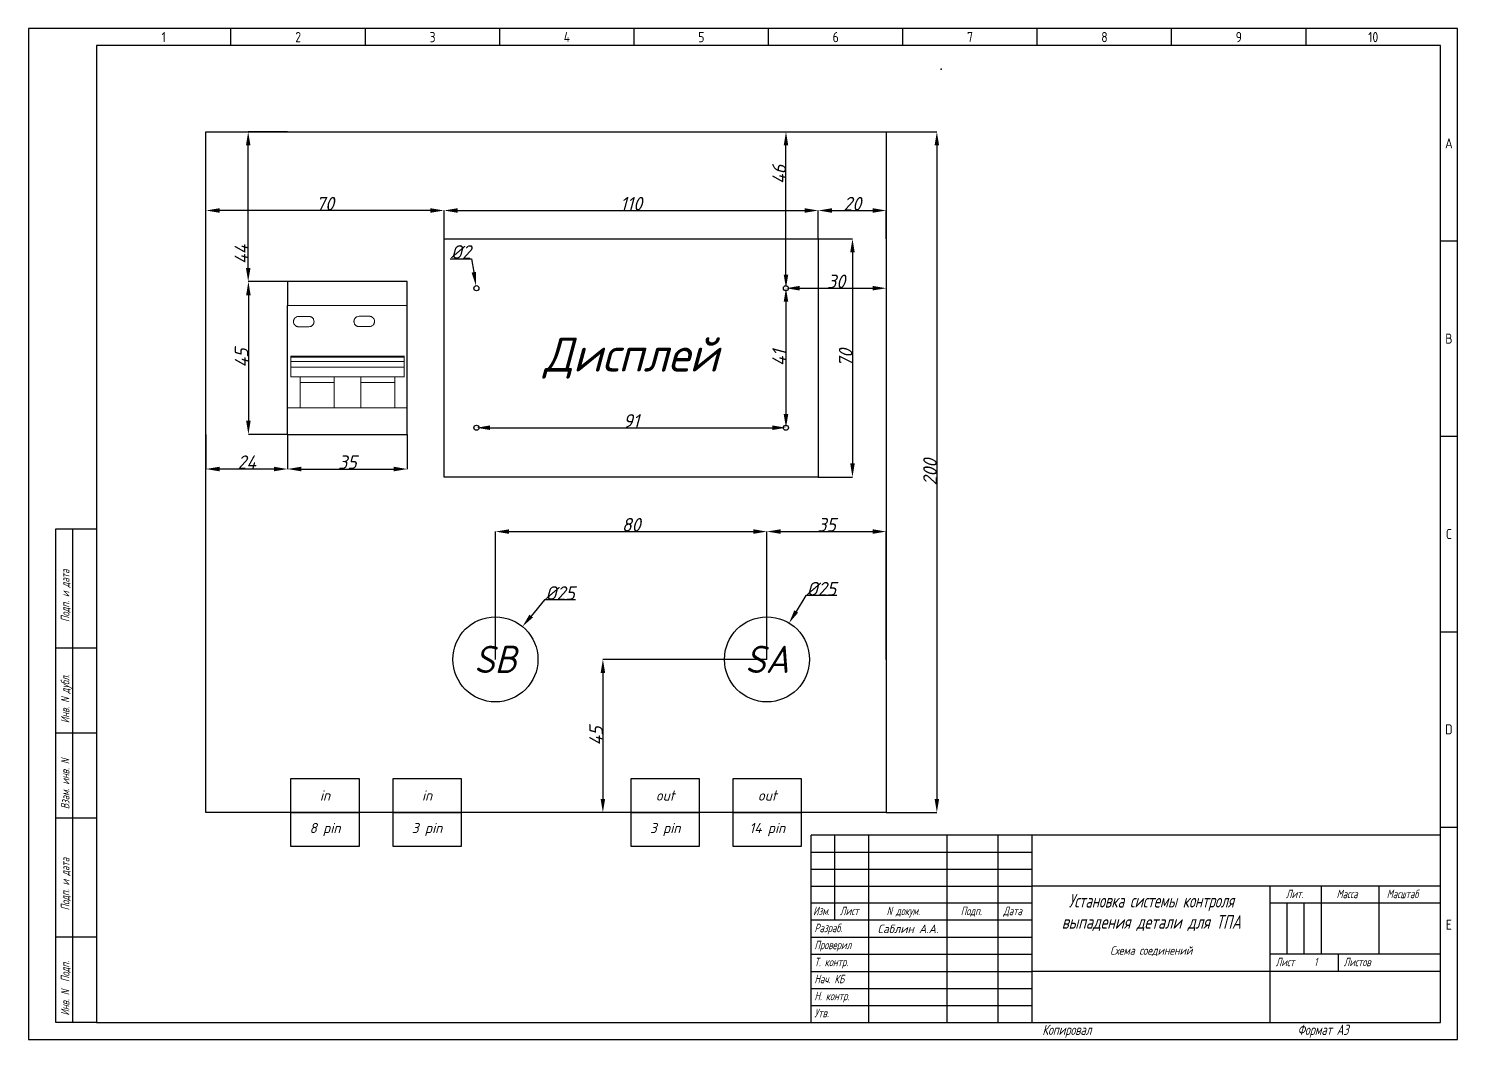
# Model space of a CAD drawing. Header units: millimetres. Extents: x 1328 to 12195, y -7 to 5934.
# Drawn here: x 2724.1 to 3144.1, y 344.3 to 641.3 of the extents above; entities that cross this region are included whole.
import ezdxf
from ezdxf.enums import TextEntityAlignment as Align

# ---------------------------------------------------------------- set-up
doc = ezdxf.new("R2010")
doc.units = ezdxf.units.MM
for name, color, linetype in [('ELEMENT', 2, 'Continuous'), ('FORMAT_LINE', 7, 'Continuous'), ('FORMAT_TEXT', 7, 'Continuous'), ('LINE', 3, 'Continuous'), ('TEXT', 7, 'Continuous'), ('Электроаппараты', 2, 'Continuous')]:
    doc.layers.add(name, color=color, linetype=linetype)
doc.styles.add('GOST_B', font='GOST_B.TTF', dxfattribs={"oblique": 15})
doc.styles.get("Standard").update_dxf_attribs({"font": 'TXTNEW.SHX'})
doc.styles.add('STYLE1', font='txtnew_w.shx', dxfattribs={"width": 0.8, "oblique": 15})
doc.dimstyles.new('ISO', dxfattribs={"dimtxt": 180, "dimasz": 180, "dimexe": 180, "dimexo": 180, "dimgap": 90, "dimtad": 1, "dimtoh": 1, "dimdec": 0, "dimzin": 0, "dimdsep": 46, "dimtxsty": 'Standard', "dimsah": 1, "dimcen": 90, "dimdle": 100, "dimadec": 4, "dimazin": 0, "dimtfac": 1, "dimtdec": 4, "dimtofl": 0, "dimtmove": 0, "dimatfit": 3, "dimfxl": 1, "dimtvp": 180, "dimtolj": 1, "dimtzin": 0, "dimarcsym": 0})

# ---------------------------------------------------------------- blocks, each defined once
blk = doc.blocks.new('FORMAT_A3-1')
for p, q in [((59.5, 292), (59.5, 297)), ((99, 292), (99, 297)), ((138.5, 292), (138.5, 297)), ((178, 292), (178, 297)), ((217.5, 292), (217.5, 297)), ((257, 292), (257, 297)), ((296.5, 292), (296.5, 297)), ((336, 292), (336, 297)), ((375.5, 292), (375.5, 297)), ((415, 234.6), (420, 234.6)), ((415, 177.2), (420, 177.2)), ((415, 119.8), (420, 119.8)), ((415, 62.4), (420, 62.4))]:
    blk.add_line(p, q)
at = {"color": 2}
for p, q in [((13, 5), (13, 150)), ((20, 115), (8, 115)), ((20, 90), (8, 90)), ((20, 65), (8, 65)), ((415, 60), (230, 60)), ((230, 5), (230, 60)), ((237, 35), (237, 60)), ((247, 5), (247, 60)), ((270, 5), (270, 60)), ((285, 5), (285, 60)), ((295, 5), (295, 60)), ((415, 45), (295, 45)), ((365, 5), (365, 45)), ((380, 25), (380, 45)), ((397, 25), (397, 45)), ((295, 40), (230, 40)), ((415, 40), (365, 40)), ((295, 35), (230, 35)), ((20, 30), (8, 30)), ((415, 25), (365, 25)), ((385, 20), (385, 25)), ((415, 20), (295, 20))]:
    blk.add_line(p, q, dxfattribs=at)
at = {"color": 7}
for p, q in [((230, 55), (295, 55)), ((230, 50), (295, 50)), ((230, 45), (295, 45)), ((370, 25), (370, 40)), ((375, 25), (375, 40)), ((230, 30), (295, 30)), ((230, 25), (295, 25)), ((230, 20), (295, 20)), ((230, 15), (295, 15)), ((230, 10), (295, 10))]:
    blk.add_line(p, q, dxfattribs=at)
blk.add_lwpolyline([(0, 0), (420, 0), (420, 297), (0, 297)], close=True)
at = {"color": 2}
blk.add_lwpolyline([(20, 5), (415, 5), (415, 292), (20, 292)], close=True, dxfattribs=at)
blk.add_lwpolyline([(20, 5), (8, 5), (8, 150), (20, 150)], dxfattribs=at)
at = {"style": 'STYLE1', "width": 0.8}
for s, p in [('1', (39.75, 294.5)), ('2', (79.25, 294.5)), ('3', (118.75, 294.5)), ('4', (158.25, 294.5)), ('5', (197.75, 294.5)), ('6', (237.25, 294.5)), ('7', (276.75, 294.5)), ('8', (316.25, 294.5)), ('9', (355.75, 294.5)), ('10', (395.25, 294.5)), ('A', (417.5, 263.3)), ('B', (417.5, 205.9)), ('C', (417.5, 148.5)), ('D', (417.5, 91.1)), ('E', (417.5, 33.7))]:
    blk.add_text(s, height=3, dxfattribs=at).set_placement(p, align=Align.MIDDLE_CENTER)
at = {"style": 'STYLE1', "oblique": 15, "width": 0.7}
for s, p in [('Подп. и дата', (12, 122.64)), ('Инв. N дубл.', (12, 92.91)), ('Взам. инв. N', (12, 67.64)), ('Подп. и дата', (12, 37.91)), ('Инв. N  Подп.', (12, 7))]:
    blk.add_text(s, height=2.5, rotation=90, dxfattribs=at).set_placement(p)
for s, height, p in [('Лит.', 2.5, (369.58, 41.5)), ('Масса', 2.5, (384.47, 41.5)), ('Масштаб', 2.5, (399.21, 41.5)), ('Изм.', 2.5, (230.61, 36.5)), ('Лист', 2.5, (238.5, 36.5)), ('N докум.', 2.5, (252.21, 36.5)), ('Подп.', 2.5, (274, 36.5)), ('Дата', 2.5, (286.5, 36.5)), ('Разраб.', 2.5, (231, 31.5)), ('Проверил', 2.5, (231, 26.5)), ('Т. контр.', 2.5, (231, 21.5)), ('Лист     1', 2.5, (366.58, 21.5)), ('Листов', 2.5, (386.58, 21.5)), ('Нач. КБ', 2.5, (231, 16.5)), ('Н. контр.', 2.5, (231, 11.5)), ('Утв.', 2.5, (231, 6.5)), ('Копировал', 3, (298, 1.32)), ('Формат А3', 3, (373, 1.32))]:
    blk.add_text(s, height=height, dxfattribs=at).set_placement(p)
blk = doc.blocks.new('*D435')
at = {"layer": 'Defpoints', "color": 0}
for p in [(2956.21, 587.82), (2846.21, 579.49), (2956.21, 579.49)]:
    blk.add_point(p, dxfattribs=at)
at = {"layer": 'FORMAT_LINE', "color": 0, "lineweight": -2}
for p, q in [((2846.21, 579.49), (2846.21, 587.82)), ((2850.21, 587.82), (2952.21, 587.82)), ((2956.21, 579.49), (2956.21, 587.82))]:
    blk.add_line(p, q, dxfattribs=at)
at = {"layer": 'FORMAT_LINE', "color": 0}
for points in [[(2850.21, 588.49), (2850.21, 587.16), (2846.21, 587.82)], [(2952.21, 587.16), (2952.21, 588.49), (2956.21, 587.82)]]:
    blk.add_solid(points, dxfattribs=at)
at = {"layer": 'FORMAT_LINE', "color": 0, "insert": (2901.21, 589.82), "char_height": 4, "attachment_point": 5, "style": 'GOST_B'}
blk.add_mtext('\\A1;110', dxfattribs=at)
blk = doc.blocks.new('*D436')
at = {"layer": 'Defpoints', "color": 0}
for p in [(2956.21, 587.82), (2976.21, 587.82), (2976.21, 579.49)]:
    blk.add_point(p, dxfattribs=at)
at = {"layer": 'FORMAT_LINE', "color": 0, "lineweight": -2}
for p, q in [((2956.21, 587.82), (2956.21, 587.82)), ((2960.21, 587.82), (2972.21, 587.82)), ((2976.21, 579.49), (2976.21, 587.82))]:
    blk.add_line(p, q, dxfattribs=at)
at = {"layer": 'FORMAT_LINE', "color": 0}
for points in [[(2960.21, 588.49), (2960.21, 587.16), (2956.21, 587.82)], [(2972.21, 587.16), (2972.21, 588.49), (2976.21, 587.82)]]:
    blk.add_solid(points, dxfattribs=at)
at = {"layer": 'FORMAT_LINE', "color": 0, "insert": (2966.21, 589.82), "char_height": 4, "attachment_point": 5, "style": 'GOST_B'}
blk.add_mtext('\\A1;20', dxfattribs=at)
blk = doc.blocks.new('*D437')
at = {"layer": 'Defpoints', "color": 0}
for p in [(2776.21, 587.82), (2776.21, 579.49), (2846.21, 579.49)]:
    blk.add_point(p, dxfattribs=at)
at = {"layer": 'FORMAT_LINE', "color": 0, "lineweight": -2}
for p, q in [((2776.21, 579.49), (2776.21, 587.82)), ((2842.21, 587.82), (2780.21, 587.82)), ((2846.21, 579.49), (2846.21, 587.82))]:
    blk.add_line(p, q, dxfattribs=at)
at = {"layer": 'FORMAT_LINE', "color": 0}
for points in [[(2780.21, 588.49), (2780.21, 587.16), (2776.21, 587.82)], [(2842.21, 587.16), (2842.21, 588.49), (2846.21, 587.82)]]:
    blk.add_solid(points, dxfattribs=at)
at = {"layer": 'FORMAT_LINE', "color": 0, "insert": (2811.21, 589.82), "char_height": 4, "attachment_point": 5, "style": 'GOST_B'}
blk.add_mtext('\\A1;70', dxfattribs=at)
blk = doc.blocks.new('*D438')
at = {"layer": 'Defpoints', "color": 0}
for p in [(2800.21, 522.04), (2835.41, 522.04), (2835.41, 511.86)]:
    blk.add_point(p, dxfattribs=at)
at = {"layer": 'FORMAT_LINE', "color": 0, "lineweight": -2}
for p, q in [((2800.21, 522.04), (2800.21, 511.86)), ((2835.41, 522.04), (2835.41, 511.86)), ((2804.21, 511.86), (2831.41, 511.86))]:
    blk.add_line(p, q, dxfattribs=at)
at = {"layer": 'FORMAT_LINE', "color": 0}
for points in [[(2804.21, 512.53), (2804.21, 511.19), (2800.21, 511.86)], [(2831.41, 511.19), (2831.41, 512.53), (2835.41, 511.86)]]:
    blk.add_solid(points, dxfattribs=at)
at = {"layer": 'FORMAT_LINE', "color": 0, "insert": (2817.81, 513.86), "char_height": 4, "attachment_point": 5, "style": 'GOST_B'}
blk.add_mtext('\\A1;35', dxfattribs=at)
blk = doc.blocks.new('*D439')
at = {"layer": 'Defpoints', "color": 0}
for p in [(2800.21, 566.94), (2788.7, 522.04), (2800.21, 522.04)]:
    blk.add_point(p, dxfattribs=at)
at = {"layer": 'FORMAT_LINE', "color": 0, "lineweight": -2}
for p, q in [((2800.21, 566.94), (2788.7, 566.94)), ((2788.7, 562.94), (2788.7, 526.04)), ((2800.21, 522.04), (2788.7, 522.04))]:
    blk.add_line(p, q, dxfattribs=at)
at = {"layer": 'FORMAT_LINE', "color": 0}
for points in [[(2789.36, 562.94), (2788.03, 562.94), (2788.7, 566.94)], [(2788.03, 526.04), (2789.36, 526.04), (2788.7, 522.04)]]:
    blk.add_solid(points, dxfattribs=at)
at = {"layer": 'FORMAT_LINE', "color": 0, "insert": (2786.7, 544.49), "char_height": 4, "attachment_point": 5, "rotation": 90, "style": 'GOST_B'}
blk.add_mtext('\\A1;45', dxfattribs=at)
blk = doc.blocks.new('*D440')
at = {"layer": 'Defpoints', "color": 0}
for p in [(2956.21, 579.49), (2956.21, 509.49), (2966.26, 509.49)]:
    blk.add_point(p, dxfattribs=at)
at = {"layer": 'FORMAT_LINE', "color": 0, "lineweight": -2}
for p, q in [((2956.21, 579.49), (2966.26, 579.49)), ((2966.26, 575.49), (2966.26, 513.49)), ((2956.21, 509.49), (2966.26, 509.49))]:
    blk.add_line(p, q, dxfattribs=at)
at = {"layer": 'FORMAT_LINE', "color": 0}
for points in [[(2966.93, 575.49), (2965.6, 575.49), (2966.26, 579.49)], [(2965.6, 513.49), (2966.93, 513.49), (2966.26, 509.49)]]:
    blk.add_solid(points, dxfattribs=at)
at = {"layer": 'FORMAT_LINE', "color": 0, "insert": (2964.26, 544.49), "char_height": 4, "attachment_point": 5, "rotation": 90, "style": 'GOST_B'}
blk.add_mtext('\\A1;70', dxfattribs=at)
blk = doc.blocks.new('*D441')
at = {"layer": 'Defpoints', "color": 0}
for p in [(2976.21, 610.94), (2976.21, 410.94), (2991.06, 410.94)]:
    blk.add_point(p, dxfattribs=at)
at = {"layer": 'FORMAT_LINE', "color": 0, "lineweight": -2}
for p, q in [((2976.21, 610.94), (2991.06, 610.94)), ((2991.06, 606.94), (2991.06, 414.94)), ((2976.21, 410.94), (2991.06, 410.94))]:
    blk.add_line(p, q, dxfattribs=at)
at = {"layer": 'FORMAT_LINE', "color": 0}
for points in [[(2991.73, 606.94), (2990.4, 606.94), (2991.06, 610.94)], [(2990.4, 414.94), (2991.73, 414.94), (2991.06, 410.94)]]:
    blk.add_solid(points, dxfattribs=at)
at = {"layer": 'FORMAT_LINE', "color": 0, "insert": (2989.06, 510.94), "char_height": 4, "attachment_point": 5, "rotation": 90, "style": 'GOST_B'}
blk.add_mtext('\\A1;200', dxfattribs=at)
blk = doc.blocks.new('*D442')
at = {"layer": 'Defpoints', "color": 0}
for p in [(2869.26, 465.58), (2853.33, 446.31)]:
    blk.add_point(p, dxfattribs=at)
at = {"layer": 'FORMAT_LINE', "color": 0, "lineweight": -2}
for p, q in [((2875.76, 473.43), (2871.81, 468.66)), ((2884.86, 473.43), (2875.76, 473.43))]:
    blk.add_line(p, q, dxfattribs=at)
at = {"layer": 'FORMAT_LINE', "color": 0}
blk.add_solid([(2871.3, 469.08), (2872.33, 468.24), (2869.26, 465.58)], dxfattribs=at)
at = {"layer": 'FORMAT_LINE', "color": 0, "insert": (2880.31, 475.43), "char_height": 4, "attachment_point": 5, "style": 'GOST_B'}
blk.add_mtext('\\A1;%%c25', dxfattribs=at)
blk = doc.blocks.new('*D443')
at = {"layer": 'Defpoints', "color": 0}
for p in [(2947.64, 466.61), (2934.61, 445.28)]:
    blk.add_point(p, dxfattribs=at)
at = {"layer": 'FORMAT_LINE', "color": 0, "lineweight": -2}
for p, q in [((2952.57, 474.68), (2949.73, 470.03)), ((2961.68, 474.68), (2952.57, 474.68))]:
    blk.add_line(p, q, dxfattribs=at)
at = {"layer": 'FORMAT_LINE', "color": 0}
blk.add_solid([(2949.16, 470.37), (2950.3, 469.68), (2947.64, 466.61)], dxfattribs=at)
at = {"layer": 'FORMAT_LINE', "color": 0, "insert": (2957.12, 476.68), "char_height": 4, "attachment_point": 5, "style": 'GOST_B'}
blk.add_mtext('\\A1;%%c25', dxfattribs=at)
blk = doc.blocks.new('*D444')
at = {"layer": 'Defpoints', "color": 0}
for p in [(2976.21, 493.48), (2941.13, 455.94), (2976.21, 455.94)]:
    blk.add_point(p, dxfattribs=at)
at = {"layer": 'FORMAT_LINE', "color": 0, "lineweight": -2}
for p, q in [((2941.13, 455.94), (2941.13, 493.48)), ((2945.13, 493.48), (2972.21, 493.48)), ((2976.21, 455.94), (2976.21, 493.48))]:
    blk.add_line(p, q, dxfattribs=at)
at = {"layer": 'FORMAT_LINE', "color": 0}
for points in [[(2945.13, 494.15), (2945.13, 492.82), (2941.13, 493.48)], [(2972.21, 492.82), (2972.21, 494.15), (2976.21, 493.48)]]:
    blk.add_solid(points, dxfattribs=at)
at = {"layer": 'FORMAT_LINE', "color": 0, "insert": (2958.67, 495.48), "char_height": 4, "attachment_point": 5, "style": 'GOST_B'}
blk.add_mtext('\\A1;35', dxfattribs=at)
blk = doc.blocks.new('*D445')
at = {"layer": 'Defpoints', "color": 0}
for p in [(2941.13, 455.94), (2892.89, 410.94), (2941.21, 410.94)]:
    blk.add_point(p, dxfattribs=at)
at = {"layer": 'FORMAT_LINE', "color": 0, "lineweight": -2}
for p, q in [((2941.13, 455.94), (2892.89, 455.94)), ((2892.89, 451.94), (2892.89, 414.94)), ((2941.21, 410.94), (2892.89, 410.94))]:
    blk.add_line(p, q, dxfattribs=at)
at = {"layer": 'FORMAT_LINE', "color": 0}
for points in [[(2893.56, 451.94), (2892.23, 451.94), (2892.89, 455.94)], [(2892.23, 414.94), (2893.56, 414.94), (2892.89, 410.94)]]:
    blk.add_solid(points, dxfattribs=at)
at = {"layer": 'FORMAT_LINE', "color": 0, "insert": (2890.89, 433.44), "char_height": 4, "attachment_point": 5, "rotation": 90, "style": 'GOST_B'}
blk.add_mtext('\\A1;45', dxfattribs=at)
blk = doc.blocks.new('*D446')
at = {"layer": 'Defpoints', "color": 0}
for p in [(2941.13, 493.48), (2861.3, 455.94), (2941.13, 455.94)]:
    blk.add_point(p, dxfattribs=at)
at = {"layer": 'FORMAT_LINE', "color": 0, "lineweight": -2}
for p, q in [((2861.3, 455.94), (2861.3, 493.48)), ((2865.3, 493.48), (2937.13, 493.48)), ((2941.13, 455.94), (2941.13, 493.48))]:
    blk.add_line(p, q, dxfattribs=at)
at = {"layer": 'FORMAT_LINE', "color": 0}
for points in [[(2865.3, 494.15), (2865.3, 492.82), (2861.3, 493.48)], [(2937.13, 492.82), (2937.13, 494.15), (2941.13, 493.48)]]:
    blk.add_solid(points, dxfattribs=at)
at = {"layer": 'FORMAT_LINE', "color": 0, "insert": (2901.21, 495.48), "char_height": 4, "attachment_point": 5, "style": 'GOST_B'}
blk.add_mtext('\\A1;80', dxfattribs=at)
blk = doc.blocks.new('*D447')
at = {"layer": 'Defpoints', "color": 0}
for p in [(2776.21, 522.04), (2800.21, 522.04), (2776.21, 511.86)]:
    blk.add_point(p, dxfattribs=at)
at = {"layer": 'FORMAT_LINE', "color": 0, "lineweight": -2}
for p, q in [((2776.21, 522.04), (2776.21, 511.86)), ((2800.21, 522.04), (2800.21, 511.86)), ((2796.21, 511.86), (2780.21, 511.86))]:
    blk.add_line(p, q, dxfattribs=at)
at = {"layer": 'FORMAT_LINE', "color": 0}
for points in [[(2780.21, 512.53), (2780.21, 511.19), (2776.21, 511.86)], [(2796.21, 511.19), (2796.21, 512.53), (2800.21, 511.86)]]:
    blk.add_solid(points, dxfattribs=at)
at = {"layer": 'FORMAT_LINE', "color": 0, "insert": (2788.21, 513.86), "char_height": 4, "attachment_point": 5, "style": 'GOST_B'}
blk.add_mtext('\\A1;24', dxfattribs=at)
blk = doc.blocks.new('*D448')
at = {"layer": 'Defpoints', "color": 0}
for p in [(2788.64, 610.94), (2800.21, 610.94), (2800.21, 566.94)]:
    blk.add_point(p, dxfattribs=at)
at = {"layer": 'FORMAT_LINE', "color": 0, "lineweight": -2}
for p, q in [((2800.21, 610.94), (2788.64, 610.94)), ((2788.64, 570.94), (2788.64, 606.94)), ((2800.21, 566.94), (2788.64, 566.94))]:
    blk.add_line(p, q, dxfattribs=at)
at = {"layer": 'FORMAT_LINE', "color": 0}
for points in [[(2789.31, 606.94), (2787.98, 606.94), (2788.64, 610.94)], [(2787.98, 570.94), (2789.31, 570.94), (2788.64, 566.94)]]:
    blk.add_solid(points, dxfattribs=at)
at = {"layer": 'FORMAT_LINE', "color": 0, "insert": (2786.64, 574.91), "char_height": 4, "attachment_point": 5, "rotation": 90, "style": 'GOST_B'}
blk.add_mtext('\\A1;44', dxfattribs=at)
blk = doc.blocks.new('*D449')
at = {"layer": 'Defpoints', "color": 0}
for p in [(2946.71, 564.99), (2946.71, 523.99), (2946.71, 523.99)]:
    blk.add_point(p, dxfattribs=at)
at = {"layer": 'FORMAT_LINE', "color": 0, "lineweight": -2}
for p, q in [((2946.71, 564.99), (2946.71, 564.99)), ((2946.71, 560.99), (2946.71, 527.99)), ((2946.71, 523.99), (2946.71, 523.99))]:
    blk.add_line(p, q, dxfattribs=at)
at = {"layer": 'FORMAT_LINE', "color": 0}
for points in [[(2947.38, 560.99), (2946.05, 560.99), (2946.71, 564.99)], [(2946.05, 527.99), (2947.38, 527.99), (2946.71, 523.99)]]:
    blk.add_solid(points, dxfattribs=at)
at = {"layer": 'FORMAT_LINE', "color": 0, "insert": (2944.71, 544.49), "char_height": 4, "attachment_point": 5, "rotation": 90, "style": 'GOST_B'}
blk.add_mtext('\\A1;41', dxfattribs=at)
blk = doc.blocks.new('*D450')
at = {"layer": 'Defpoints', "color": 0}
for p in [(2855.59, 565.73), (2855.84, 564.25)]:
    blk.add_point(p, dxfattribs=at)
at = {"layer": 'FORMAT_LINE', "color": 0, "lineweight": -2}
for p, q in [((2847.96, 573.63), (2854.3, 573.63)), ((2854.3, 573.63), (2854.95, 569.68))]:
    blk.add_line(p, q, dxfattribs=at)
at = {"layer": 'FORMAT_LINE', "color": 0}
blk.add_solid([(2854.29, 569.57), (2855.6, 569.79), (2855.59, 565.73)], dxfattribs=at)
at = {"layer": 'FORMAT_LINE', "color": 0, "insert": (2851.13, 575.63), "char_height": 4, "attachment_point": 5, "style": 'GOST_B'}
blk.add_mtext('\\A1;%%c2', dxfattribs=at)
blk = doc.blocks.new('*D451')
at = {"layer": 'Defpoints', "color": 0}
for p in [(2946.71, 564.99), (2976.21, 564.99), (2976.21, 564.99)]:
    blk.add_point(p, dxfattribs=at)
at = {"layer": 'FORMAT_LINE', "color": 0, "lineweight": -2}
for p, q in [((2946.71, 564.99), (2946.71, 564.99)), ((2950.71, 564.99), (2972.21, 564.99)), ((2976.21, 564.99), (2976.21, 564.99))]:
    blk.add_line(p, q, dxfattribs=at)
at = {"layer": 'FORMAT_LINE', "color": 0}
for points in [[(2950.71, 565.66), (2950.71, 564.33), (2946.71, 564.99)], [(2972.21, 564.33), (2972.21, 565.66), (2976.21, 564.99)]]:
    blk.add_solid(points, dxfattribs=at)
at = {"layer": 'FORMAT_LINE', "color": 0, "insert": (2961.46, 566.99), "char_height": 4, "attachment_point": 5, "style": 'GOST_B'}
blk.add_mtext('\\A1;30', dxfattribs=at)
blk = doc.blocks.new('*D452')
at = {"layer": 'Defpoints', "color": 0}
for p in [(2946.71, 610.94), (2946.71, 610.94), (2946.71, 564.99)]:
    blk.add_point(p, dxfattribs=at)
at = {"layer": 'FORMAT_LINE', "color": 0, "lineweight": -2}
for p, q in [((2946.71, 610.94), (2946.71, 610.94)), ((2946.71, 568.99), (2946.71, 606.94)), ((2946.71, 564.99), (2946.71, 564.99))]:
    blk.add_line(p, q, dxfattribs=at)
at = {"layer": 'FORMAT_LINE', "color": 0}
for points in [[(2947.38, 606.94), (2946.05, 606.94), (2946.71, 610.94)], [(2946.05, 568.99), (2947.38, 568.99), (2946.71, 564.99)]]:
    blk.add_solid(points, dxfattribs=at)
at = {"layer": 'FORMAT_LINE', "color": 0, "insert": (2944.71, 598.41), "char_height": 4, "attachment_point": 5, "rotation": 90, "style": 'GOST_B'}
blk.add_mtext('\\A1;46', dxfattribs=at)
blk = doc.blocks.new('*D453')
at = {"layer": 'Defpoints', "color": 0}
for p in [(2855.71, 523.99), (2946.71, 523.99), (2946.71, 523.99)]:
    blk.add_point(p, dxfattribs=at)
at = {"layer": 'FORMAT_LINE', "color": 0, "lineweight": -2}
for p, q in [((2855.71, 523.99), (2855.71, 523.99)), ((2859.71, 523.99), (2942.71, 523.99)), ((2946.71, 523.99), (2946.71, 523.99))]:
    blk.add_line(p, q, dxfattribs=at)
at = {"layer": 'FORMAT_LINE', "color": 0}
for points in [[(2859.71, 524.66), (2859.71, 523.33), (2855.71, 523.99)], [(2942.71, 523.33), (2942.71, 524.66), (2946.71, 523.99)]]:
    blk.add_solid(points, dxfattribs=at)
at = {"layer": 'FORMAT_LINE', "color": 0, "insert": (2901.21, 525.99), "char_height": 4, "attachment_point": 5, "style": 'GOST_B'}
blk.add_mtext('\\A1;91', dxfattribs=at)

msp = doc.modelspace()

# ---------------------------------------------------------------- linework, layer by layer
at = {"layer": 'FORMAT_LINE', "color": 7}
for p, q in [((2776.21, 610.94), (2776.21, 610.94)), ((2835.41, 522.04), (2835.41, 522.04))]:
    msp.add_line(p, q, dxfattribs=at)
for centre in [(2855.71, 564.99), (2946.71, 564.99), (2855.71, 523.99), (2946.71, 523.99)]:
    msp.add_circle(centre, 0.75, dxfattribs=at)
at = {"layer": 'LINE'}
msp.add_point((2992.29, 629.34), dxfattribs=at)
at = {"layer": 'Электроаппараты'}
for p, q in [((2835.41, 566.94), (2800.21, 566.94)), ((2800.21, 566.94), (2800.21, 559.92)), ((2835.41, 559.94), (2835.41, 566.94)), ((2800.21, 522.04), (2800.21, 559.92)), ((2835.41, 522.04), (2835.41, 559.94)), ((2800.21, 522.04), (2835.41, 522.04)), ((2801.21, 420.94), (2821.21, 420.94)), ((2801.21, 410.94), (2801.21, 420.94)), ((2821.21, 420.94), (2821.21, 410.94)), ((2831.21, 420.94), (2851.21, 420.94)), ((2831.21, 410.94), (2831.21, 420.94)), ((2851.21, 420.94), (2851.21, 410.94)), ((2901.21, 420.94), (2921.21, 420.94)), ((2901.21, 410.94), (2901.21, 420.94)), ((2921.21, 420.94), (2921.21, 410.94)), ((2931.21, 420.94), (2951.21, 420.94)), ((2931.21, 410.94), (2931.21, 420.94)), ((2951.21, 420.94), (2951.21, 410.94)), ((2801.21, 410.94), (2821.21, 410.94)), ((2801.21, 400.94), (2801.21, 410.94)), ((2821.21, 410.94), (2821.21, 400.94)), ((2831.21, 410.94), (2851.21, 410.94)), ((2831.21, 400.94), (2831.21, 410.94)), ((2851.21, 410.94), (2851.21, 400.94)), ((2921.21, 410.94), (2901.21, 410.94)), ((2901.21, 410.94), (2921.21, 410.94)), ((2901.21, 400.94), (2901.21, 410.94)), ((2921.21, 410.94), (2921.21, 400.94)), ((2951.21, 410.94), (2931.21, 410.94)), ((2931.21, 410.94), (2951.21, 410.94)), ((2931.21, 400.94), (2931.21, 410.94)), ((2931.21, 410.94), (2931.21, 410.94)), ((2931.21, 410.94), (2931.21, 410.94)), ((2931.21, 410.94), (2931.21, 410.94)), ((2931.21, 410.94), (2931.21, 410.94)), ((2946.21, 410.94), (2941.21, 410.94)), ((2951.21, 410.94), (2951.21, 400.94)), ((2821.21, 400.94), (2801.21, 400.94)), ((2851.21, 400.94), (2831.21, 400.94)), ((2921.21, 400.94), (2901.21, 400.94)), ((2951.21, 400.94), (2931.21, 400.94))]:
    msp.add_line(p, q, dxfattribs=at)
msp.add_lwpolyline([(2776.21, 610.94), (2976.21, 610.94), (2976.21, 410.94), (2776.21, 410.94)], close=True, dxfattribs=at)
at = {"layer": 'Электроаппараты', "color": 2}
msp.add_lwpolyline([(2846.21, 579.49), (2956.21, 579.49), (2956.21, 509.49), (2846.21, 509.49)], close=True, dxfattribs=at)
at = {"layer": 'Электроаппараты'}
for centre in [(2861.3, 455.94), (2941.13, 455.94)]:
    msp.add_circle(centre, 12.5, dxfattribs=at)
at = {"layer": 'Электроаппараты', "lineweight": 20}
for points in [[(2800.21, 559.92), (2800.21, 559.92), (2835.41, 559.94), (2835.41, 559.94)], [(2806.47, 556.71), (2806.47, 556.71), (2803.47, 556.71), (2803.47, 556.71)], [(2824.25, 556.74), (2824.25, 556.74), (2821.25, 556.74), (2821.25, 556.74)], [(2803.47, 553.66), (2803.47, 553.66), (2806.47, 553.66), (2806.47, 553.66)], [(2821.25, 553.69), (2821.25, 553.69), (2824.25, 553.69), (2824.25, 553.69)], [(2801.19, 538.91), (2801.19, 538.91), (2801.19, 544.99), (2801.19, 544.99)], [(2834.48, 544.99), (2834.48, 544.99), (2801.19, 544.99), (2801.19, 544.99)], [(2834.48, 544.74), (2834.48, 544.74), (2801.19, 544.74), (2801.19, 544.74)], [(2801.19, 543.46), (2801.19, 543.46), (2834.45, 543.46), (2834.45, 543.46)], [(2834.48, 545.14), (2834.48, 545.14), (2834.48, 539.07), (2834.48, 539.07)], [(2801.19, 541.78), (2801.19, 541.78), (2834.48, 541.78), (2834.48, 541.78)], [(2803.94, 538.91), (2803.94, 538.91), (2801.19, 538.91), (2801.19, 538.91)], [(2834.56, 538.93), (2834.56, 538.93), (2803.94, 538.93), (2803.94, 538.93)], [(2803.94, 529.8), (2803.94, 529.8), (2803.94, 538.91), (2803.94, 538.91)], [(2803.94, 538.91), (2803.94, 538.91), (2803.94, 538.91), (2803.94, 538.91)], [(2813.95, 538.91), (2813.95, 538.91), (2813.95, 529.8), (2813.95, 529.8)], [(2813.95, 538.91), (2813.95, 538.91), (2813.95, 538.91), (2813.95, 538.91)], [(2821.72, 529.83), (2821.72, 529.83), (2821.72, 538.94), (2821.72, 538.94)], [(2821.72, 538.94), (2821.72, 538.94), (2821.72, 538.94), (2821.72, 538.94)], [(2831.73, 538.94), (2831.73, 538.94), (2831.73, 529.83), (2831.73, 529.83)], [(2831.73, 538.94), (2831.73, 538.94), (2831.73, 538.94), (2831.73, 538.94)], [(2803.94, 537.3), (2803.94, 537.3), (2813.95, 537.3), (2813.95, 537.3)], [(2803.94, 537.3), (2803.94, 537.3), (2813.95, 537.3), (2813.95, 537.3)], [(2813.95, 537.3), (2813.95, 537.3), (2813.95, 537.3), (2813.95, 537.3)], [(2821.72, 537.3), (2821.72, 537.3), (2831.73, 537.3), (2831.73, 537.3)], [(2800.21, 529.8), (2800.21, 529.8), (2835.41, 529.8), (2835.41, 529.8)], [(2814.63, 529.8), (2814.63, 529.8), (2817.63, 529.8), (2817.63, 529.8)], [(2817.83, 529.8), (2817.83, 529.8), (2817.83, 529.8), (2817.83, 529.8)]]:
    msp.add_open_spline(points, degree=3, dxfattribs=at)
for points in [[(2803.47, 556.71), (2803.26, 556.71), (2803.06, 556.67), (2802.88, 556.59), (2802.88, 556.59), (2802.69, 556.52), (2802.53, 556.4), (2802.39, 556.26), (2802.39, 556.26), (2802.32, 556.19), (2802.26, 556.11), (2802.2, 556.03), (2802.2, 556.03), (2802.15, 555.95), (2802.1, 555.86), (2802.06, 555.77), (2802.06, 555.77), (2802.03, 555.68), (2802, 555.58), (2801.98, 555.49), (2801.98, 555.49), (2801.96, 555.39), (2801.95, 555.29), (2801.95, 555.19), (2801.95, 555.19), (2801.95, 554.99), (2801.99, 554.8), (2802.06, 554.61), (2802.06, 554.61), (2802.14, 554.43), (2802.25, 554.26), (2802.39, 554.12), (2802.39, 554.12), (2802.46, 554.04), (2802.53, 553.98), (2802.62, 553.92), (2802.62, 553.92), (2802.7, 553.87), (2802.79, 553.82), (2802.88, 553.78), (2802.88, 553.78), (2802.97, 553.74), (2803.07, 553.71), (2803.17, 553.69), (2803.17, 553.69), (2803.27, 553.67), (2803.37, 553.66), (2803.47, 553.66)], [(2806.47, 553.66), (2806.67, 553.66), (2806.87, 553.7), (2807.06, 553.78), (2807.06, 553.78), (2807.24, 553.86), (2807.41, 553.97), (2807.55, 554.12), (2807.55, 554.12), (2807.62, 554.19), (2807.68, 554.27), (2807.74, 554.35), (2807.74, 554.35), (2807.79, 554.43), (2807.84, 554.52), (2807.88, 554.61), (2807.88, 554.61), (2807.91, 554.7), (2807.94, 554.8), (2807.96, 554.9), (2807.96, 554.9), (2807.98, 554.99), (2807.99, 555.09), (2807.99, 555.19), (2807.99, 555.19), (2807.99, 555.39), (2807.95, 555.59), (2807.87, 555.77), (2807.87, 555.77), (2807.8, 555.95), (2807.69, 556.12), (2807.55, 556.26), (2807.55, 556.26), (2807.48, 556.33), (2807.4, 556.4), (2807.32, 556.45), (2807.32, 556.45), (2807.24, 556.51), (2807.15, 556.55), (2807.06, 556.59), (2807.06, 556.59), (2806.96, 556.63), (2806.87, 556.66), (2806.77, 556.68), (2806.77, 556.68), (2806.67, 556.7), (2806.57, 556.71), (2806.47, 556.71)], [(2821.25, 556.74), (2821.05, 556.74), (2820.85, 556.7), (2820.66, 556.62), (2820.66, 556.62), (2820.48, 556.54), (2820.31, 556.43), (2820.17, 556.29), (2820.17, 556.29), (2820.1, 556.22), (2820.04, 556.14), (2819.98, 556.06), (2819.98, 556.06), (2819.93, 555.97), (2819.88, 555.88), (2819.84, 555.79), (2819.84, 555.79), (2819.81, 555.7), (2819.78, 555.61), (2819.76, 555.51), (2819.76, 555.51), (2819.74, 555.41), (2819.73, 555.32), (2819.73, 555.22), (2819.73, 555.22), (2819.73, 555.02), (2819.77, 554.82), (2819.84, 554.64), (2819.84, 554.64), (2819.92, 554.45), (2820.03, 554.28), (2820.17, 554.14), (2820.17, 554.14), (2820.24, 554.07), (2820.32, 554.01), (2820.4, 553.95), (2820.4, 553.95), (2820.48, 553.89), (2820.57, 553.85), (2820.66, 553.81), (2820.66, 553.81), (2820.75, 553.77), (2820.85, 553.74), (2820.95, 553.72), (2820.95, 553.72), (2821.05, 553.7), (2821.15, 553.69), (2821.25, 553.69)], [(2824.25, 553.69), (2824.45, 553.69), (2824.65, 553.73), (2824.84, 553.81), (2824.84, 553.81), (2825.02, 553.89), (2825.19, 554), (2825.33, 554.14), (2825.33, 554.14), (2825.4, 554.21), (2825.46, 554.29), (2825.52, 554.37), (2825.52, 554.37), (2825.57, 554.46), (2825.62, 554.55), (2825.66, 554.64), (2825.66, 554.64), (2825.69, 554.73), (2825.72, 554.83), (2825.74, 554.92), (2825.74, 554.92), (2825.76, 555.02), (2825.77, 555.12), (2825.77, 555.22), (2825.77, 555.22), (2825.77, 555.41), (2825.73, 555.61), (2825.65, 555.79), (2825.65, 555.79), (2825.58, 555.98), (2825.47, 556.15), (2825.33, 556.29), (2825.33, 556.29), (2825.26, 556.36), (2825.18, 556.42), (2825.1, 556.48), (2825.1, 556.48), (2825.02, 556.53), (2824.93, 556.58), (2824.84, 556.62), (2824.84, 556.62), (2824.75, 556.66), (2824.65, 556.69), (2824.55, 556.71), (2824.55, 556.71), (2824.45, 556.73), (2824.35, 556.74), (2824.25, 556.74)]]:
    msp.add_open_spline(points, degree=3, knots=[0, 0, 0, 0, 0.076923, 0.076923, 0.076923, 0.115385, 0.153846, 0.153846, 0.153846, 0.192308, 0.230769, 0.230769, 0.230769, 0.269231, 0.307692, 0.307692, 0.307692, 0.346154, 0.384615, 0.384615, 0.384615, 0.423077, 0.461538, 0.461538, 0.461538, 0.5, 0.538462, 0.538462, 0.538462, 0.576923, 0.615385, 0.615385, 0.615385, 0.653846, 0.692308, 0.692308, 0.692308, 0.730769, 0.769231, 0.769231, 0.769231, 0.807692, 0.846154, 0.846154, 0.846154, 0.923077, 1, 1, 1, 1], dxfattribs=at)

# ---------------------------------------------------------------- block references
msp.add_blockref('FORMAT_A3-1', (2724.08, 344.27))

# ---------------------------------------------------------------- texts
at = {"layer": 'ELEMENT', "color": 7, "style": 'GOST_B', "oblique": 15}
msp.add_text('Дисплей', height=10, dxfattribs=at).set_placement((2901.21, 544.49), align=Align.MIDDLE)
at = {"layer": 'FORMAT_LINE', "color": 7, "style": 'GOST_B', "oblique": 15}
for s, p in [('in', (2811.21, 415.94)), ('in', (2841.21, 415.94)), ('out', (2911.21, 415.94)), ('out', (2941.21, 415.94))]:
    msp.add_text(s, height=3, dxfattribs=at).set_placement(p, align=Align.MIDDLE)
at = {"layer": 'FORMAT_TEXT', "style": 'GOST_B', "oblique": 15}
for s, p in [('8 pin', (2811.21, 405.94)), ('3 pin', (2841.21, 405.94)), ('3 pin', (2911.21, 405.94)), ('14 pin', (2941.21, 405.94))]:
    msp.add_text(s, height=3, dxfattribs=at).set_placement(p, align=Align.MIDDLE)
at = {"layer": 'FORMAT_TEXT', "style": 'STYLE1', "oblique": 15}
for s, height, width, p in [('Установка системы контроля', 4, 0.65, (3054.08, 383.02)), ('выпадения детали для ТПА', 4, 0.7, (3054.08, 376.77)), ('Схема соединений', 2.5, 0.8, (3054.08, 369.14))]:
    msp.add_text(s, height=height, dxfattribs=dict(at, width=width)).set_placement(p, align=Align.CENTER)
at = {"layer": 'TEXT', "style": 'GOST_B', "oblique": 15}
msp.add_text('Саблин А.А.', height=2.5, dxfattribs=at).set_placement((2982.58, 376.77), align=Align.MIDDLE)
at = {"layer": 'Электроаппараты', "color": 7, "style": 'GOST_B', "oblique": 15}
for s, p in [('SB', (2861.3, 455.94)), ('SA', (2941.13, 455.94))]:
    msp.add_text(s, height=8, dxfattribs=at).set_placement(p, align=Align.MIDDLE)

# ---------------------------------------------------------------- dimensions: what is measured, and where the dimension line sits
at = {"layer": 'FORMAT_LINE', "color": 7}
for base, p1, p2, picture, middle in [((2788.64, 610.94), (2800.21, 566.94), (2800.21, 610.94), '*D448', (2788.64, 574.91)), ((2946.71, 610.94), (2946.71, 564.99), (2946.71, 610.94), '*D452', (2946.71, 598.41))]:
    dim = msp.add_linear_dim(base=base, p1=p1, p2=p2, angle=90, dimstyle='ISO', override={"dimtxt": 4, "dimasz": 4, "dimexe": 0, "dimexo": 0, "dimgap": 0, "dimtxsty": 'GOST_B', "dimcen": 0, "dimdle": 4, "dimtvp": 2}, dxfattribs=at)
    dim.commit()
    dim.dimension.update_dxf_attribs({"geometry": picture, "text_midpoint": middle, "dimtype": 160})
for base, p1, p2, picture, middle in [((2991.06, 410.94), (2976.21, 610.94), (2976.21, 410.94), '*D441', (2989.06, 510.94)), ((2966.26, 509.49), (2956.21, 579.49), (2956.21, 509.49), '*D440', (2964.26, 544.49)), ((2788.7, 522.04), (2800.21, 566.94), (2800.21, 522.04), '*D439', (2786.7, 544.49)), ((2946.71, 523.99), (2946.71, 564.99), (2946.71, 523.99), '*D449', (2944.71, 544.49)), ((2892.89, 410.94), (2941.13, 455.94), (2941.21, 410.94), '*D445', (2890.89, 433.44))]:
    dim = msp.add_linear_dim(base=base, p1=p1, p2=p2, angle=90, dimstyle='ISO', override={"dimtxt": 4, "dimasz": 4, "dimexe": 0, "dimexo": 0, "dimgap": 0, "dimtxsty": 'GOST_B', "dimcen": 0, "dimdle": 4, "dimtvp": 2}, dxfattribs=at)
    dim.commit()
    dim.dimension.update_dxf_attribs({"geometry": picture, "text_midpoint": middle})
dim = msp.add_linear_dim(base=(2776.21, 587.82), p1=(2846.21, 579.49), p2=(2776.21, 579.49), dimstyle='ISO', override={"dimtxt": 4, "dimasz": 4, "dimexe": 0, "dimexo": 0, "dimgap": 0, "dimtxsty": 'GOST_B', "dimcen": 0, "dimdle": 4, "dimtvp": 2}, dxfattribs=at)
dim.commit()
dim.dimension.update_dxf_attribs({"geometry": '*D437', "text_midpoint": (2811.21, 587.82), "dimtype": 160})
for base, p1, p2, picture, middle in [((2956.21, 587.82), (2846.21, 579.49), (2956.21, 579.49), '*D435', (2901.21, 589.82)), ((2976.21, 587.82), (2956.21, 587.82), (2976.21, 579.49), '*D436', (2966.21, 589.82)), ((2976.21445161, 564.99319719), (2946.71445161, 564.99319719), (2976.21445161, 564.99319719), '*D451', (2961.46445161, 566.99319719)), ((2946.71, 523.99), (2855.71, 523.99), (2946.71, 523.99), '*D453', (2901.21, 525.99)), ((2776.21, 511.86), (2800.21, 522.04), (2776.21, 522.04), '*D447', (2788.21, 513.86)), ((2835.41, 511.86), (2800.21, 522.04), (2835.41, 522.04), '*D438', (2817.81, 513.86)), ((2941.13, 493.48), (2861.3, 455.94), (2941.13, 455.94), '*D446', (2901.21, 495.48)), ((2976.21, 493.48), (2941.13, 455.94), (2976.21, 455.94), '*D444', (2958.67, 495.48))]:
    dim = msp.add_linear_dim(base=base, p1=p1, p2=p2, dimstyle='ISO', override={"dimtxt": 4, "dimasz": 4, "dimexe": 0, "dimexo": 0, "dimgap": 0, "dimtxsty": 'GOST_B', "dimcen": 0, "dimdle": 4, "dimtvp": 2}, dxfattribs=at)
    dim.commit()
    dim.dimension.update_dxf_attribs({"geometry": picture, "text_midpoint": middle})
for p1, p2, picture, middle in [((2855.8357, 564.2531), (2855.5932, 565.7333), '*D450', (2851.1314, 573.628)), ((2934.61, 445.28), (2947.64, 466.61), '*D443', (2957.12, 474.68)), ((2853.33, 446.31), (2869.26, 465.58), '*D442', (2880.31, 473.43))]:
    dim = msp.add_diameter_dim_2p(p1=p1, p2=p2, dimstyle='ISO', override={"dimtxt": 4, "dimasz": 4, "dimexe": 0, "dimexo": 0, "dimgap": 0, "dimtxsty": 'GOST_B', "dimcen": 0, "dimdle": 4, "dimtvp": 2}, dxfattribs=at)
    dim.commit()
    dim.dimension.update_dxf_attribs({"geometry": picture, "text_midpoint": middle, "dimtype": 163})

doc.saveas('drawing.dxf')
